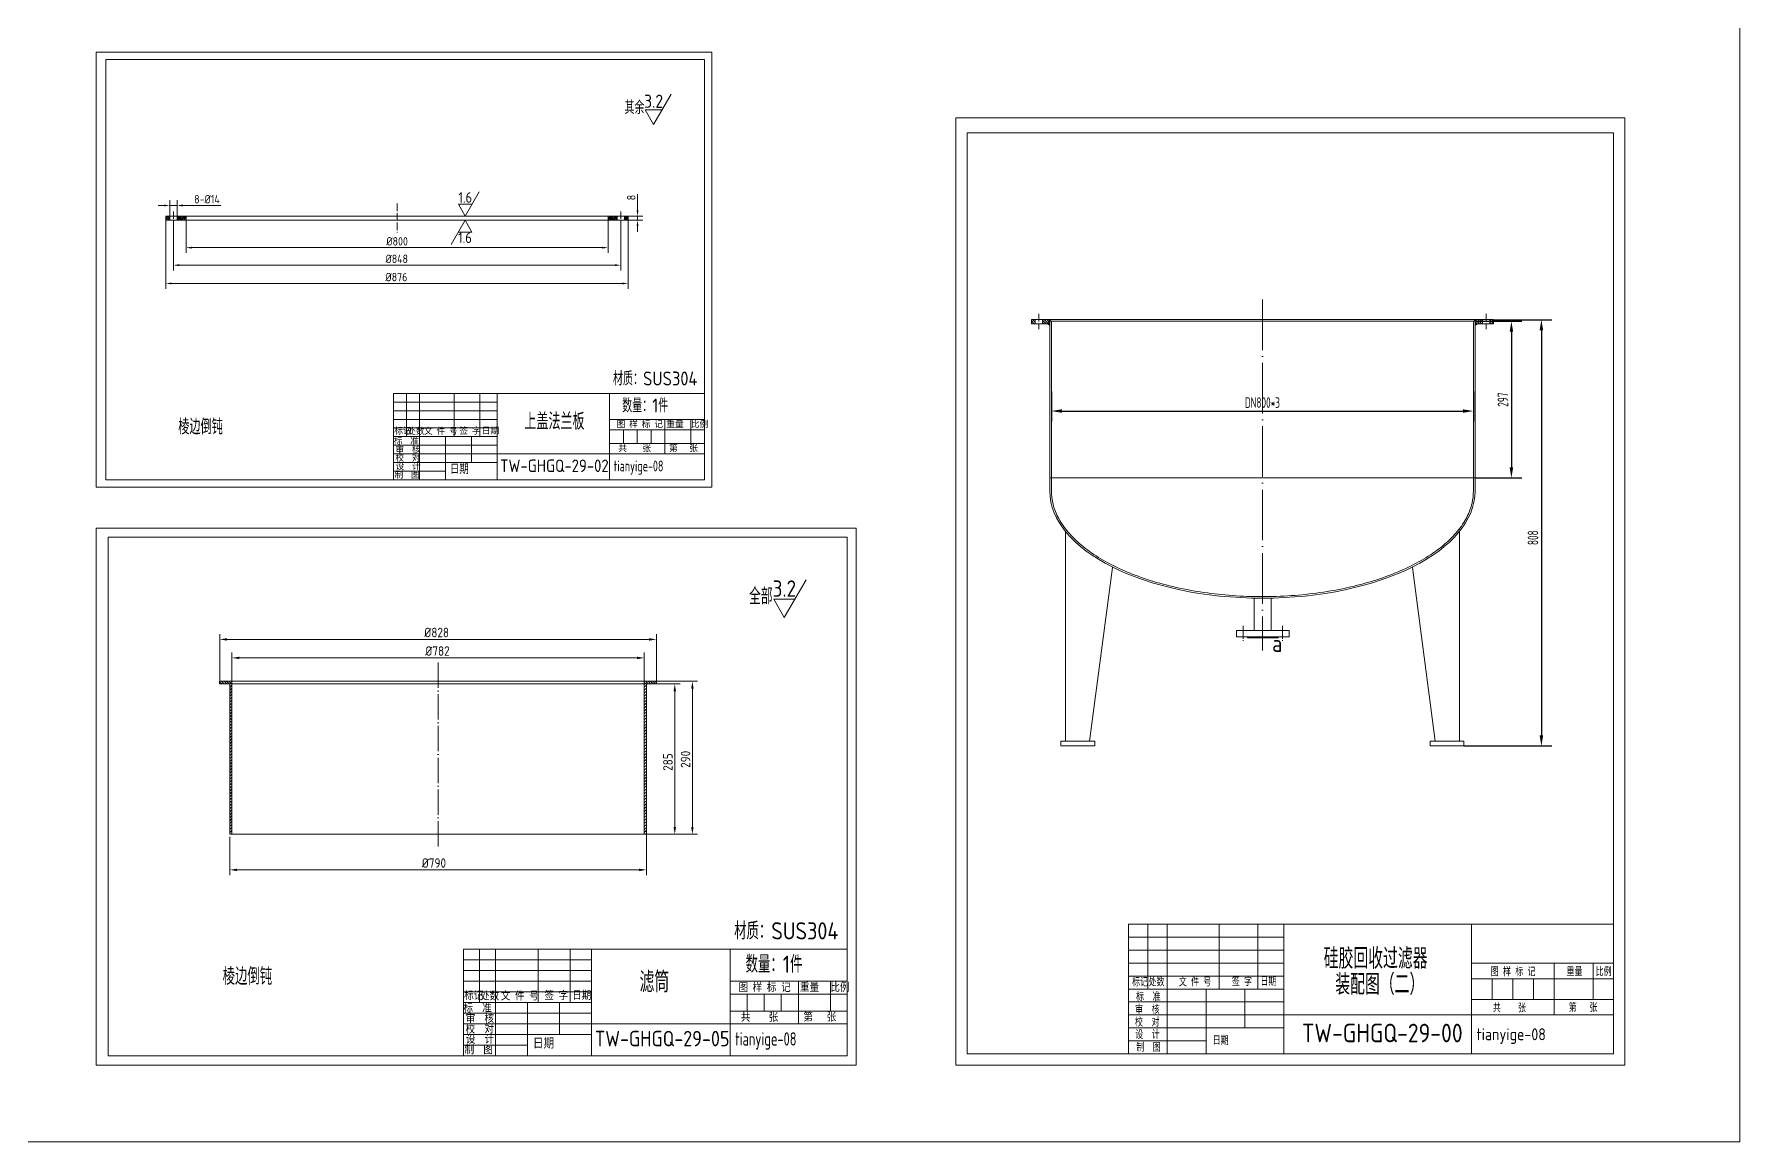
# Model space of a CAD drawing. Header units: millimetres. Extents: x 132458 to 144712, y 2543 to 6527.
# Drawn here: x 141478 to 144712, y 2543 to 4643 of the extents above; entities that cross this region are included whole.
import ezdxf

# ---------------------------------------------------------------- set-up
doc = ezdxf.new("R2010")
doc.units = ezdxf.units.MM
doc.linetypes.add('ACAD_ISO04W100', pattern=[30, 24, -3, 0, -3])
doc.linetypes.add('CENTER', pattern=[6.25, 5, -0.5, 0.25, -0.5])
doc.layers.add('中心线', color=1, linetype='CENTER')
doc.layers.add('实线', color=2, linetype='Continuous')
for name, color, linetype, lineweight in [('图框内框线', 7, 'Continuous', 18), ('文字', 7, 'Continuous', 15), ('标注', 3, 'Continuous', 13)]:
    doc.layers.add(name, color=color, linetype=linetype, lineweight=lineweight)
doc.styles.get("Standard").update_dxf_attribs({"font": 'isocp.shx', "width": 0.707, "bigfont": 'hztxt.shx'})
doc.styles.add('工程字', font='gbenor.shx', dxfattribs={"bigfont": 'gbcbig.shx'})
doc.dimstyles.new('ISO-25', dxfattribs={"dimtxt": 2.5, "dimasz": 2.5, "dimexe": 1.25, "dimexo": 0.625, "dimtad": 1, "dimdsep": 46, "dimtxsty": 'Standard', "dimcen": 2.5, "dimadec": 0, "dimazin": 0, "dimtfac": 1, "dimtmove": 0, "dimatfit": 3, "dimfxl": 1, "dimarcsym": 0})
doc.dimstyles.new('副本 (2) (2) (3) (2) (2) (3)ISO-25', dxfattribs={"dimtxt": 25, "dimasz": 25, "dimexe": 20, "dimexo": 0, "dimgap": 8, "dimtad": 1, "dimdsep": 46, "dimtxsty": 'Standard', "dimcen": 2.5, "dimadec": 0, "dimazin": 0, "dimtfac": 1, "dimtmove": 0, "dimatfit": 3, "dimfxl": 1, "dimarcsym": 0})
pattern_1 = [(135, (1701.523, -68.7513), (-2.24506403, -2.24506403), [])]

# ---------------------------------------------------------------- blocks, each defined once
blk = doc.blocks.new('*D2472')
at = {"color": 0, "linetype": 'Continuous', "lineweight": 13, "transparency": 16777216}
for p, q in [((142657.7, 3416.1), (142735.8, 3416.1)), ((142725.8, 3402.1), (142725.8, 3140.1)), ((142638.7, 3126.1), (142735.8, 3126.1))]:
    blk.add_line(p, q, dxfattribs=at)
for points in [[(142723.5, 3402.1), (142728.2, 3402.1), (142725.8, 3416.1)], [(142723.5, 3140.1), (142728.2, 3140.1), (142725.8, 3126.1)]]:
    blk.add_solid(points, dxfattribs=at)
at = {"layer": 'Defpoints', "color": 0, "linetype": 'Continuous', "lineweight": 13, "transparency": 16777216}
for p in [(142657.7, 3416.1), (142638.7, 3126.1), (142725.8, 3126.1)]:
    blk.add_point(p, dxfattribs=at)
at = {"color": 0, "linetype": 'Continuous', "lineweight": 13, "transparency": 16777216, "insert": (142712.8, 3268.3), "char_height": 18, "attachment_point": 5, "rotation": 90, "style": '工程字'}
blk.add_mtext('290', dxfattribs=at)
blk = doc.blocks.new('*D2473')
at = {"color": 0, "linetype": 'Continuous', "lineweight": 13, "transparency": 16777216}
for p, q in [((142657.7, 3411.1), (142702.4, 3411.1)), ((142692.4, 3397.1), (142692.4, 3140.1)), ((142638.7, 3126.1), (142702.4, 3126.1))]:
    blk.add_line(p, q, dxfattribs=at)
for points in [[(142690.1, 3397.1), (142694.8, 3397.1), (142692.4, 3411.1)], [(142690.1, 3140.1), (142694.8, 3140.1), (142692.4, 3126.1)]]:
    blk.add_solid(points, dxfattribs=at)
at = {"layer": 'Defpoints', "color": 0, "linetype": 'Continuous', "lineweight": 13, "transparency": 16777216}
for p in [(142657.7, 3411.1), (142638.7, 3126.1), (142692.4, 3126.1)]:
    blk.add_point(p, dxfattribs=at)
at = {"color": 0, "linetype": 'Continuous', "lineweight": 13, "transparency": 16777216, "insert": (142679.4, 3263), "char_height": 18, "attachment_point": 5, "rotation": 90, "style": '工程字'}
blk.add_mtext('285', dxfattribs=at)
blk = doc.blocks.new('*D2474')
at = {"color": 0, "linetype": 'Continuous', "lineweight": 13, "transparency": 16777216}
for p, q in [((141852.7, 3416.1), (141852.7, 3470.5)), ((141866.7, 3460.5), (142620.7, 3460.5)), ((142634.7, 3416.1), (142634.7, 3470.5))]:
    blk.add_line(p, q, dxfattribs=at)
for points in [[(141866.7, 3462.8), (141866.7, 3458.2), (141852.7, 3460.5)], [(142620.7, 3462.8), (142620.7, 3458.2), (142634.7, 3460.5)]]:
    blk.add_solid(points, dxfattribs=at)
at = {"layer": 'Defpoints', "color": 0, "linetype": 'Continuous', "lineweight": 13, "transparency": 16777216}
for p in [(142634.7, 3460.5), (141852.7, 3416.1), (142634.7, 3416.1)]:
    blk.add_point(p, dxfattribs=at)
at = {"color": 0, "linetype": 'Continuous', "lineweight": 13, "transparency": 16777216, "insert": (142242.6, 3473.5), "char_height": 18, "attachment_point": 5, "style": '工程字'}
blk.add_mtext('%%c782', dxfattribs=at)
blk = doc.blocks.new('*D2475')
at = {"color": 0, "linetype": 'Continuous', "lineweight": 13, "transparency": 16777216}
for p, q in [((141829.7, 3416.1), (141829.7, 3505.6)), ((141843.7, 3495.6), (142643.7, 3495.6)), ((142657.7, 3416.1), (142657.7, 3505.6))]:
    blk.add_line(p, q, dxfattribs=at)
for points in [[(141843.7, 3497.9), (141843.7, 3493.2), (141829.7, 3495.6)], [(142643.7, 3497.9), (142643.7, 3493.2), (142657.7, 3495.6)]]:
    blk.add_solid(points, dxfattribs=at)
at = {"layer": 'Defpoints', "color": 0, "linetype": 'Continuous', "lineweight": 13, "transparency": 16777216}
for p in [(142657.7, 3495.6), (141829.7, 3416.1), (142657.7, 3416.1)]:
    blk.add_point(p, dxfattribs=at)
at = {"color": 0, "linetype": 'Continuous', "lineweight": 13, "transparency": 16777216, "insert": (142241, 3508.6), "char_height": 18, "attachment_point": 5, "style": '工程字'}
blk.add_mtext('%%c828', dxfattribs=at)
blk = doc.blocks.new('*D2476')
at = {"color": 0, "linetype": 'Continuous', "lineweight": 13, "transparency": 16777216}
for p, q in [((141848.7, 3121.1), (141848.7, 3048.7)), ((142638.7, 3126.1), (142638.7, 3048.7)), ((141862.7, 3058.7), (142624.7, 3058.7))]:
    blk.add_line(p, q, dxfattribs=at)
for points in [[(141862.7, 3061), (141862.7, 3056.4), (141848.7, 3058.7)], [(142624.7, 3061), (142624.7, 3056.4), (142638.7, 3058.7)]]:
    blk.add_solid(points, dxfattribs=at)
at = {"layer": 'Defpoints', "color": 0, "linetype": 'Continuous', "lineweight": 13, "transparency": 16777216}
for p in [(141848.7, 3121.1), (142638.7, 3126.1), (142638.7, 3058.7)]:
    blk.add_point(p, dxfattribs=at)
at = {"color": 0, "linetype": 'Continuous', "lineweight": 13, "transparency": 16777216, "insert": (142235.9, 3071.7), "char_height": 18, "attachment_point": 5, "style": '工程字'}
blk.add_mtext('%%c790', dxfattribs=at)
blk = doc.blocks.new('*D2477')
at = {"color": 0, "linetype": 'Continuous', "lineweight": 13, "transparency": 16777216}
for p, q in [((141765.9, 4290), (141765.9, 4228.1)), ((142565.9, 4290), (142565.9, 4228.1)), ((141776.9, 4238.1), (142554.9, 4238.1))]:
    blk.add_line(p, q, dxfattribs=at)
for points in [[(141776.9, 4239.9), (141776.9, 4236.3), (141765.9, 4238.1)], [(142554.9, 4239.9), (142554.9, 4236.3), (142565.9, 4238.1)]]:
    blk.add_solid(points, dxfattribs=at)
at = {"layer": 'Defpoints', "color": 0, "linetype": 'Continuous', "lineweight": 13, "transparency": 16777216}
for p in [(141765.9, 4290), (142565.9, 4290), (142565.9, 4238.1)]:
    blk.add_point(p, dxfattribs=at)
at = {"color": 0, "linetype": 'Continuous', "lineweight": 13, "transparency": 16777216, "insert": (142166.1, 4250.1), "char_height": 16, "attachment_point": 5, "style": '工程字'}
blk.add_mtext('%%c800', dxfattribs=at)
blk = doc.blocks.new('*D2478')
at = {"color": 0, "linetype": 'Continuous', "lineweight": 13, "transparency": 16777216}
for p, q in [((141741.9, 4281.3), (141741.9, 4194.9)), ((142589.9, 4281.3), (142589.9, 4194.9)), ((142578.9, 4204.9), (141752.9, 4204.9))]:
    blk.add_line(p, q, dxfattribs=at)
for points in [[(141752.9, 4206.7), (141752.9, 4203.1), (141741.9, 4204.9)], [(142578.9, 4206.7), (142578.9, 4203.1), (142589.9, 4204.9)]]:
    blk.add_solid(points, dxfattribs=at)
at = {"layer": 'Defpoints', "color": 0, "linetype": 'Continuous', "lineweight": 13, "transparency": 16777216}
for p in [(141741.9, 4281.3), (142589.9, 4281.3), (141741.9, 4204.9)]:
    blk.add_point(p, dxfattribs=at)
at = {"color": 0, "linetype": 'Continuous', "lineweight": 13, "transparency": 16777216, "insert": (142165.4, 4216.9), "char_height": 16, "attachment_point": 5, "style": '工程字'}
blk.add_mtext('%%c848', dxfattribs=at)
blk = doc.blocks.new('*D2479')
at = {"color": 0, "linetype": 'Continuous', "lineweight": 13, "transparency": 16777216}
for p, q in [((141727.9, 4290), (141727.9, 4160.3)), ((142603.9, 4290), (142603.9, 4160.3)), ((141738.9, 4170.3), (142592.9, 4170.3))]:
    blk.add_line(p, q, dxfattribs=at)
for points in [[(141738.9, 4172.1), (141738.9, 4168.5), (141727.9, 4170.3)], [(142592.9, 4172.1), (142592.9, 4168.5), (142603.9, 4170.3)]]:
    blk.add_solid(points, dxfattribs=at)
at = {"layer": 'Defpoints', "color": 0, "linetype": 'Continuous', "lineweight": 13, "transparency": 16777216}
for p in [(141727.9, 4290), (142603.9, 4290), (142603.9, 4170.3)]:
    blk.add_point(p, dxfattribs=at)
at = {"color": 0, "linetype": 'Continuous', "lineweight": 13, "transparency": 16777216, "insert": (142164.7, 4182.3), "char_height": 16, "attachment_point": 5, "style": '工程字'}
blk.add_mtext('%%c876', dxfattribs=at)
blk = doc.blocks.new('*D2480')
at = {"color": 0, "linetype": 'Continuous', "lineweight": 13, "transparency": 16777216}
for p, q in [((141723.9, 4318), (141712.9, 4318)), ((141734.9, 4298), (141734.9, 4328)), ((141734.9, 4318), (141748.9, 4318)), ((141748.9, 4298), (141748.9, 4328)), ((141759.9, 4318), (141831.6, 4318))]:
    blk.add_line(p, q, dxfattribs=at)
for points in [[(141723.9, 4319.9), (141723.9, 4316.2), (141734.9, 4318)], [(141759.9, 4319.9), (141759.9, 4316.2), (141748.9, 4318)]]:
    blk.add_solid(points, dxfattribs=at)
at = {"layer": 'Defpoints', "color": 0, "linetype": 'Continuous', "lineweight": 13, "transparency": 16777216}
for p in [(141748.9, 4318), (141734.9, 4298), (141748.9, 4298)]:
    blk.add_point(p, dxfattribs=at)
at = {"color": 0, "linetype": 'Continuous', "lineweight": 13, "transparency": 16777216, "insert": (141805.6, 4330), "char_height": 16, "attachment_point": 5, "style": '工程字'}
blk.add_mtext('8-%%c14', dxfattribs=at)
blk = doc.blocks.new('*D2481')
at = {"color": 0, "linetype": 'Continuous', "lineweight": 13, "transparency": 16777216}
for p, q in [((142621.9, 4309), (142621.9, 4339.7)), ((142603.9, 4298), (142631.9, 4298)), ((142603.9, 4290), (142631.9, 4290)), ((142621.9, 4290), (142621.9, 4298)), ((142621.9, 4279), (142621.9, 4268))]:
    blk.add_line(p, q, dxfattribs=at)
for points in [[(142620.1, 4309), (142623.7, 4309), (142621.9, 4298)], [(142620.1, 4279), (142623.7, 4279), (142621.9, 4290)]]:
    blk.add_solid(points, dxfattribs=at)
at = {"layer": 'Defpoints', "color": 0, "linetype": 'Continuous', "lineweight": 13, "transparency": 16777216}
for p in [(142603.9, 4298), (142603.9, 4290), (142621.9, 4290)]:
    blk.add_point(p, dxfattribs=at)
at = {"color": 0, "linetype": 'Continuous', "lineweight": 13, "transparency": 16777216, "insert": (142609.9, 4333), "char_height": 16, "attachment_point": 5, "rotation": 90, "style": '工程字'}
blk.add_mtext('8', dxfattribs=at)
blk = doc.blocks.new('*D2482')
at = {"color": 0, "linetype": 'Continuous', "lineweight": -2, "transparency": 16777216}
for p, q in [((143406.4, 3965.2), (143406.4, 3908.4)), ((144206.4, 3965.2), (144206.4, 3908.4)), ((143426.4, 3928.4), (144186.4, 3928.4))]:
    blk.add_line(p, q, dxfattribs=at)
at = {"color": 0, "linetype": 'Continuous', "lineweight": 13, "transparency": 16777216}
for points in [[(143426.4, 3931.7), (143426.4, 3925.1), (143406.4, 3928.4)], [(144186.4, 3931.7), (144186.4, 3925.1), (144206.4, 3928.4)]]:
    blk.add_solid(points, dxfattribs=at)
at = {"layer": 'Defpoints', "color": 0, "linetype": 'Continuous', "lineweight": 13, "transparency": 16777216}
for p in [(143406.4, 3965.2), (144206.4, 3965.2), (144206.4, 3928.4)]:
    blk.add_point(p, dxfattribs=at)
at = {"color": 0, "linetype": 'Continuous', "lineweight": 15, "transparency": 16777216, "insert": (143806.4, 3944.4), "char_height": 20, "attachment_point": 5}
blk.add_mtext('DN800*3', dxfattribs=at)
blk = doc.blocks.new('*D2483')
at = {"color": 0, "linetype": 'Continuous', "lineweight": -2, "transparency": 16777216}
for p, q in [((144210.4, 4098.6), (144298.4, 4098.6)), ((144278.4, 4078.6), (144278.4, 3821.6)), ((144210.4, 3801.6), (144298.4, 3801.6))]:
    blk.add_line(p, q, dxfattribs=at)
at = {"color": 0, "linetype": 'Continuous', "lineweight": 13, "transparency": 16777216}
for points in [[(144275.1, 4078.6), (144281.8, 4078.6), (144278.4, 4098.6)], [(144275.1, 3821.6), (144281.8, 3821.6), (144278.4, 3801.6)]]:
    blk.add_solid(points, dxfattribs=at)
at = {"layer": 'Defpoints', "color": 0, "linetype": 'Continuous', "lineweight": 13, "transparency": 16777216}
for p in [(144210.4, 4098.6), (144210.4, 3801.6), (144278.4, 3801.6)]:
    blk.add_point(p, dxfattribs=at)
at = {"color": 0, "linetype": 'Continuous', "lineweight": 15, "transparency": 16777216, "insert": (144262.4, 3950.1), "char_height": 20, "attachment_point": 5, "rotation": 90}
blk.add_mtext('297', dxfattribs=at)
blk = doc.blocks.new('*D2484')
at = {"color": 0, "linetype": 'Continuous', "lineweight": -2, "transparency": 16777216}
for p, q in [((144244.4, 4101.6), (144355.3, 4101.6)), ((144335.3, 4081.6), (144335.3, 3313.6)), ((144188.5, 3293.6), (144355.3, 3293.6))]:
    blk.add_line(p, q, dxfattribs=at)
at = {"color": 0, "linetype": 'Continuous', "lineweight": 13, "transparency": 16777216}
for points in [[(144331.9, 4081.6), (144338.6, 4081.6), (144335.3, 4101.6)], [(144331.9, 3313.6), (144338.6, 3313.6), (144335.3, 3293.6)]]:
    blk.add_solid(points, dxfattribs=at)
at = {"layer": 'Defpoints', "color": 0, "linetype": 'Continuous', "lineweight": 13, "transparency": 16777216}
for p in [(144244.4, 4101.6), (144188.5, 3293.6), (144335.3, 3293.6)]:
    blk.add_point(p, dxfattribs=at)
at = {"color": 0, "linetype": 'Continuous', "lineweight": 15, "transparency": 16777216, "insert": (144319.3, 3688.3), "char_height": 20, "attachment_point": 5, "rotation": 90}
blk.add_mtext('808', dxfattribs=at)

msp = doc.modelspace()

# ---------------------------------------------------------------- hatches: boundary and pattern name
at = {"lineweight": 18}
h = msp.add_hatch(dxfattribs=at)
h.set_pattern_fill('LINE', color=3, scale=0.75, angle=45, style=0)
h.set_pattern_definition([(45, (5600.077, -1248.4324), (-1.683798023, 1.683798023), [])])
h.paths.add_polyline_path([(142582.899, 4298.014), (142565.899, 4298.014), (142565.899, 4290.014), (142581.899, 4290.014), (142582.899, 4290.014)])
h.paths.add_polyline_path([(142603.899, 4298.014), (142596.899, 4298.014), (142596.899, 4290.014), (142603.899, 4290.014)])
h.paths.add_polyline_path([(141765.899, 4298.014), (141748.899, 4298.014), (141748.899, 4290.014), (141765.899, 4290.014)])
h.paths.add_polyline_path([(141734.899, 4298.014), (141727.899, 4298.014), (141727.899, 4290.014), (141734.899, 4290.014)])
at = {"lineweight": 9}
h = msp.add_hatch(dxfattribs=at)
h.set_pattern_fill('LINE', color=3, angle=135, style=0)
h.set_pattern_definition(pattern_1)
h.paths.add_polyline_path([(144223.418, 4101.617), (144210.418, 4101.617), (144210.418, 4096.617), (144213.418, 4093.617), (144223.418, 4093.617)])
h.paths.add_polyline_path([(144244.418, 4101.617), (144237.418, 4101.617), (144237.418, 4093.617), (144242.418, 4093.617), (144244.418, 4093.617)])
h.paths.add_polyline_path([(143402.418, 4101.617), (143389.418, 4101.617), (143389.418, 4093.617), (143399.418, 4093.617), (143402.418, 4096.617)])
h.paths.add_polyline_path([(143375.418, 4101.617), (143368.418, 4101.617), (143368.418, 4093.617), (143375.418, 4093.617)])
at = {"lineweight": 13}
h = msp.add_hatch(color=6, dxfattribs=at)
h.paths.add_polyline_path([(143402.418, 4101.617), (143402.418, 4098.617), (143405.418, 4098.617)])
h.paths.add_polyline_path([(143403.418, 4096.617), (143402.418, 4096.617), (143399.418, 4093.617), (143403.418, 4090.617)])
h = msp.add_hatch(color=6, dxfattribs=at)
h.paths.add_polyline_path([(144210.418, 4101.617), (144210.418, 4098.617), (144207.418, 4098.617)])
h.paths.add_polyline_path([(144209.418, 4096.617), (144210.418, 4096.617), (144213.418, 4093.617), (144209.418, 4090.617)])
at = {"lineweight": 5}
h = msp.add_hatch(dxfattribs=at)
h.set_pattern_fill('LINE', color=3, angle=135, style=0)
h.set_pattern_definition(pattern_1)
h.paths.add_polyline_path([(141852.66, 3416.071), (141829.66, 3416.071), (141829.66, 3411.071), (141852.66, 3411.071)])
h.paths.add_polyline_path([(142657.66, 3416.071), (142634.66, 3416.071), (142634.66, 3411.071), (142657.66, 3411.071)])
h = msp.add_hatch(dxfattribs=at)
h.set_pattern_fill('LINE', color=3, scale=1.25, angle=45, style=0)
h.set_pattern_definition([(45, (1701.523, -68.7513), (-2.80633004, 2.80633004), [])])
h.paths.add_polyline_path([(141852.66, 3411.071), (141848.66, 3411.071), (141848.66, 3126.071), (141852.66, 3126.071)])
h.paths.add_polyline_path([(142638.66, 3411.071), (142634.66, 3411.071), (142634.66, 3126.071), (142638.66, 3126.071)])

# ---------------------------------------------------------------- linework, layer by layer
at = {"lineweight": 13}
for p, q in [((144711.563, 6187.359), (144711.563, 2543.096)), ((143399.418, 4093.617), (143403.418, 4090.617)), ((143402.418, 4101.617), (143405.418, 4098.617)), ((143402.418, 4096.617), (143403.418, 4096.617)), ((144210.418, 4101.617), (144207.418, 4098.617)), ((144210.418, 4096.617), (144209.418, 4096.617)), ((144213.418, 4093.617), (144209.418, 4090.617)), ((143778.238, 3500.617), (143778.238, 3498.617)), ((143778.238, 3498.617), (143836.238, 3498.617)), ((143836.238, 3500.617), (143836.238, 3498.617)), ((144711.563, 2543.096), (137355.39, 2543.096))]:
    msp.add_line(p, q, dxfattribs=at)
at = {"color": 7, "lineweight": 13}
for p, q in [((142636.104, 4499.316), (142652.211, 4471.418)), ((142282.367, 4320.269), (142295.216, 4298.014)), ((142307.815, 4267.76), (142294.967, 4290.014)), ((142257.629, 3879.919), (142257.629, 3798)), ((142159.327, 3814.384), (142257.629, 3814.384)), ((142880.224, 3571.744), (142900.109, 3537.303)), ((142412.971, 2807.057), (142412.971, 2705.923)), ((142291.611, 2726.149), (142412.971, 2726.149))]:
    msp.add_line(p, q, dxfattribs=at)
at = {"color": 1, "linetype": 'ACAD_ISO04W100', "lineweight": 13, "ltscale": 0.6}
for p, q in [((141741.899, 4306.849), (141741.899, 4281.343)), ((142165.899, 4321.788), (142165.899, 4266.764)), ((142589.899, 4306.849), (142589.899, 4281.343)), ((143382.418, 4112.382), (143382.418, 4083.592)), ((144230.418, 4112.382), (144230.418, 4083.592))]:
    msp.add_line(p, q, dxfattribs=at)
at = {"lineweight": 18}
for p, q in [((141727.899, 4290.014), (141727.899, 4298.014)), ((141727.899, 4298.014), (142603.899, 4298.014)), ((141727.899, 4290.014), (142603.899, 4290.014)), ((141765.899, 4290.014), (141765.899, 4298.014)), ((142565.899, 4290.014), (142565.899, 4298.014)), ((142603.899, 4290.014), (142603.899, 4298.014)), ((143368.418, 4101.617), (143368.418, 4093.617)), ((143368.418, 4101.617), (144244.418, 4101.617)), ((143368.418, 4093.617), (143399.418, 4093.617)), ((143399.418, 4093.617), (143402.418, 4096.617)), ((143402.418, 4101.617), (143402.418, 4096.617)), ((143402.418, 4098.617), (144210.418, 4098.617)), ((143403.418, 4098.617), (143403.418, 3776.617)), ((143406.418, 4098.617), (143406.418, 3776.617)), ((144206.418, 4098.617), (144206.418, 3776.617)), ((144209.418, 4098.617), (144209.418, 3776.617)), ((144210.418, 4101.617), (144210.418, 4096.617)), ((144213.418, 4093.617), (144210.418, 4096.617)), ((144244.418, 4093.617), (144213.418, 4093.617)), ((144244.418, 4101.617), (144244.418, 4093.617)), ((143403.418, 3801.617), (144209.418, 3801.617)), ((143757.238, 3512.617), (143757.238, 3500.617)), ((143757.238, 3512.617), (143857.238, 3512.617)), ((143757.238, 3500.617), (143857.238, 3500.617)), ((143857.238, 3512.617), (143857.238, 3500.617)), ((141829.66, 3416.071), (141829.66, 3411.071)), ((141829.66, 3416.071), (142657.66, 3416.071)), ((141829.66, 3416.071), (141852.66, 3416.071)), ((141829.66, 3411.071), (142657.66, 3411.071)), ((141848.66, 3411.071), (141848.66, 3126.071)), ((141852.66, 3416.071), (141852.66, 3126.071)), ((142634.66, 3416.071), (142634.66, 3126.071)), ((142638.66, 3411.071), (142638.66, 3126.071)), ((142657.66, 3416.071), (142657.66, 3411.071)), ((142638.66, 3126.071), (141848.66, 3126.071))]:
    msp.add_line(p, q, dxfattribs=at)
at = {"linetype": 'Continuous', "lineweight": 18}
for p, q in [((141734.899, 4298.014), (141734.899, 4290.014)), ((141748.899, 4298.014), (141748.899, 4290.014)), ((142582.899, 4298.014), (142582.899, 4290.014)), ((142596.899, 4298.014), (142596.899, 4290.014)), ((143375.418, 4101.617), (143375.418, 4093.617)), ((143389.418, 4101.617), (143389.418, 4093.617)), ((144223.418, 4101.617), (144223.418, 4093.617)), ((144237.418, 4101.617), (144237.418, 4093.617)), ((143790.881, 3573.768), (143790.881, 3512.617)), ((143822.881, 3573.786), (143822.881, 3512.617))]:
    msp.add_line(p, q, dxfattribs=at)
at = {"color": 1, "linetype": 'ACAD_ISO04W100', "lineweight": 13, "ltscale": 4}
msp.add_line((143806.418, 4139.663), (143806.418, 3474.301), dxfattribs=at)
at = {"color": 7, "linetype": 'Continuous', "lineweight": 18}
for p, q in [((143432.942, 3699.348), (143432.942, 3302.863)), ((144179.894, 3699.348), (144179.894, 3302.863)), ((143478.783, 3302.863), (143522.165, 3631.717)), ((144134.053, 3302.863), (144090.671, 3631.717)), ((143424.376, 3302.863), (143488.46, 3302.863)), ((143424.376, 3302.863), (143424.376, 3293.617)), ((143488.46, 3302.863), (143488.46, 3293.617)), ((144124.376, 3302.863), (144124.376, 3293.617)), ((144188.46, 3302.863), (144124.376, 3302.863)), ((144188.46, 3302.863), (144188.46, 3293.617)), ((143424.376, 3293.617), (143488.46, 3293.617)), ((144188.46, 3293.617), (144124.376, 3293.617))]:
    msp.add_line(p, q, dxfattribs=at)
at = {"color": 1, "linetype": 'ACAD_ISO04W100', "lineweight": 13, "ltscale": 2}
msp.add_line((142243.66, 3451.634), (142243.66, 3091.905), dxfattribs=at)
at = {"lineweight": 18}
msp.add_ellipse((143806.418, 3776.617), major_axis=(-403, 0), ratio=0.50372208, start_param=0, end_param=3.14159265, dxfattribs=at)
msp.add_open_spline([(144206.418, 3776.617), (144206.418, 3768.978), (144205.534, 3761.339), (144201.668, 3744.71), (144198.323, 3735.734), (144189.162, 3718.03), (144183.345, 3709.304), (144169.319, 3692.282), (144161.109, 3683.987), (144142.443, 3668.011), (144131.987, 3660.329), (144109.028, 3645.747), (144096.525, 3638.846), (144069.715, 3625.97), (144055.409, 3619.995), (144025.275, 3609.093), (144009.446, 3604.167), (143976.575, 3595.463), (143959.532, 3591.686), (143924.565, 3585.356), (143906.641, 3582.803), (143870.26, 3578.973), (143851.803, 3577.696), (143814.714, 3576.443), (143796.083, 3576.467), (143759.008, 3577.815), (143740.564, 3579.139), (143704.222, 3583.062), (143686.324, 3585.661), (143651.422, 3592.08), (143634.418, 3595.901), (143601.636, 3604.688), (143585.857, 3609.655), (143555.834, 3620.633), (143541.589, 3626.644), (143514.912, 3639.587), (143502.48, 3646.52), (143479.67, 3661.158), (143469.292, 3668.865), (143450.79, 3684.886), (143442.666, 3693.2), (143428.815, 3710.253), (143423.087, 3718.992), (143414.106, 3736.714), (143410.852, 3745.696), (143407.227, 3762.001), (143406.418, 3769.309), (143406.418, 3776.617)], degree=3, knots=[0, 0, 0, 0, 0.11687061, 0.11687061, 0.25558103, 0.25558103, 0.39429145, 0.39429145, 0.53300187, 0.53300187, 0.67171229, 0.67171229, 0.81042271, 0.81042271, 0.94913313, 0.94913313, 1.08784354, 1.08784354, 1.22655396, 1.22655396, 1.36526438, 1.36526438, 1.5039748, 1.5039748, 1.64268522, 1.64268522, 1.78139564, 1.78139564, 1.92010606, 1.92010606, 2.05881648, 2.05881648, 2.1975269, 2.1975269, 2.33623731, 2.33623731, 2.47494773, 2.47494773, 2.61365815, 2.61365815, 2.75236857, 2.75236857, 2.89107899, 2.89107899, 3.02978941, 3.02978941, 3.14159265, 3.14159265, 3.14159265, 3.14159265], dxfattribs=at)
at = {"layer": '中心线', "color": 1, "lineweight": 13, "ltscale": 5}
for p, q in [((143769.738, 3521.373), (143769.738, 3492.855)), ((143844.738, 3521.373), (143844.738, 3492.855))]:
    msp.add_line(p, q, dxfattribs=at)
at = {"layer": '图框内框线'}
for p, q in [((143225.201, 4484.4), (143225.201, 2688.786)), ((144493.446, 4484.4), (143225.201, 4484.4)), ((144493.446, 2688.786), (144493.446, 4484.4)), ((143246.552, 4455.967), (143246.552, 2710.137)), ((144472.096, 4455.967), (143246.552, 4455.967)), ((144472.096, 2710.137), (144472.096, 4455.967)), ((143225.201, 2688.786), (144493.446, 2688.786)), ((143246.552, 2710.137), (144472.096, 2710.137))]:
    msp.add_line(p, q, dxfattribs=at)
at = {"layer": '实线', "color": 7, "linetype": 'Continuous', "lineweight": 13}
for p, q in [((141595.379, 4608.639), (141595.379, 3784.119)), ((142762.754, 4608.639), (141595.379, 4608.639)), ((141613.864, 4594.758), (141613.864, 3798)), ((142748.874, 4594.758), (141613.864, 4594.758)), ((142748.874, 3798), (142748.874, 4594.758)), ((142762.754, 3784.119), (142762.754, 4608.639)), ((141595.379, 3784.119), (142762.754, 3784.119)), ((141613.864, 3798), (142748.874, 3798)), ((143036.583, 3706.711), (141595.379, 3706.711)), ((141595.379, 3706.711), (141595.379, 2688.786)), ((143019.446, 3689.574), (141618.2, 3689.574)), ((141618.2, 3689.574), (141618.2, 2705.923)), ((143019.446, 2705.923), (143019.446, 3689.574)), ((143036.583, 2688.786), (143036.583, 3706.711)), ((141595.379, 2688.786), (143036.583, 2688.786)), ((141618.2, 2705.923), (143019.446, 2705.923))]:
    msp.add_line(p, q, dxfattribs=at)
at = {"layer": '实线', "color": 7, "lineweight": 13}
for p, q in [((142159.327, 3961.837), (142159.327, 3798)), ((142159.327, 3961.837), (142748.874, 3961.837)), ((142159.327, 3945.453), (142355.931, 3945.453)), ((142183.902, 3961.837), (142183.902, 3879.919)), ((142208.478, 3961.837), (142208.478, 3798)), ((142274.013, 3961.837), (142274.013, 3879.919)), ((142323.164, 3961.837), (142323.164, 3879.919)), ((142355.931, 3961.837), (142355.931, 3798)), ((142568.919, 3961.837), (142568.919, 3798)), ((142159.327, 3929.07), (142355.931, 3929.07)), ((142159.327, 3912.686), (142355.931, 3912.686)), ((142159.327, 3896.302), (142355.931, 3896.302)), ((142568.919, 3912.686), (142748.874, 3912.686)), ((142568.919, 3893.025), (142748.874, 3893.025)), ((142595.133, 3893.025), (142595.133, 3866.812)), ((142621.347, 3893.025), (142621.347, 3866.812)), ((142647.561, 3893.025), (142647.561, 3866.812)), ((142673.775, 3912.686), (142673.775, 3847.151)), ((142722.926, 3912.686), (142722.926, 3866.812)), ((142159.327, 3879.919), (142355.931, 3879.919)), ((142159.327, 3863.535), (142355.931, 3863.535)), ((142306.78, 3879.919), (142306.78, 3830.767)), ((142568.919, 3866.812), (142748.874, 3866.812)), ((142159.327, 3847.151), (142748.874, 3847.151)), ((142159.327, 3830.767), (142355.931, 3830.767)), ((142291.611, 2908.191), (143019.446, 2908.191)), ((142291.611, 2908.191), (142291.611, 2705.923)), ((142291.611, 2887.964), (142534.332, 2887.964)), ((142321.951, 2908.191), (142321.951, 2807.057)), ((142352.291, 2908.191), (142352.291, 2705.923)), ((142433.198, 2908.191), (142433.198, 2807.057)), ((142493.879, 2908.191), (142493.879, 2807.057)), ((142534.332, 2908.191), (142534.332, 2705.923)), ((142797.281, 2908.191), (142797.281, 2705.923)), ((142291.611, 2867.737), (142534.332, 2867.737)), ((142291.611, 2847.51), (142534.332, 2847.51)), ((142797.281, 2847.51), (143019.446, 2847.51)), ((142926.732, 2847.51), (142926.732, 2766.603)), ((142987.412, 2847.51), (142987.412, 2790.875)), ((142291.611, 2827.283), (142534.332, 2827.283)), ((142797.281, 2823.238), (143019.446, 2823.238)), ((142829.643, 2823.238), (142829.643, 2790.875)), ((142862.006, 2823.238), (142862.006, 2790.875)), ((142894.369, 2823.238), (142894.369, 2790.875)), ((142291.611, 2807.057), (142534.332, 2807.057)), ((142291.611, 2786.83), (142534.332, 2786.83)), ((142473.652, 2807.057), (142473.652, 2746.376)), ((142797.281, 2790.875), (143019.446, 2790.875)), ((142291.611, 2766.603), (143019.446, 2766.603)), ((142291.611, 2746.376), (142534.332, 2746.376))]:
    msp.add_line(p, q, dxfattribs=at)
at = {"layer": '文字'}
for p, q in [((143552.508, 2955.467), (143552.508, 2710.137)), ((143552.508, 2955.467), (144472.096, 2955.467)), ((143589.307, 2955.467), (143589.307, 2832.802)), ((143626.107, 2955.467), (143626.107, 2710.137)), ((143724.239, 2955.467), (143724.239, 2832.802)), ((143797.838, 2955.467), (143797.838, 2832.802)), ((143846.904, 2955.467), (143846.904, 2710.137)), ((144202.632, 2955.467), (144202.632, 2710.137)), ((143552.508, 2930.934), (143846.904, 2930.934)), ((143552.508, 2906.401), (143846.904, 2906.401)), ((143552.508, 2881.868), (143846.904, 2881.868)), ((144202.632, 2881.868), (144472.096, 2881.868)), ((144359.643, 2881.868), (144359.643, 2783.736)), ((144433.242, 2881.868), (144433.242, 2813.175)), ((143552.508, 2857.335), (143846.904, 2857.335)), ((144202.632, 2852.428), (144472.096, 2852.428)), ((144241.884, 2852.428), (144241.884, 2813.175)), ((144281.137, 2852.428), (144281.137, 2813.175)), ((144320.39, 2852.428), (144320.39, 2813.175)), ((143552.508, 2832.802), (143846.904, 2832.802)), ((143699.706, 2832.802), (143699.706, 2710.137)), ((143773.305, 2832.802), (143773.305, 2759.203)), ((143552.508, 2808.269), (143846.904, 2808.269)), ((143552.508, 2783.736), (144202.632, 2783.736)), ((144202.632, 2813.175), (144472.096, 2813.175)), ((144202.632, 2783.736), (144472.096, 2783.736)), ((143552.508, 2759.203), (143846.904, 2759.203)), ((143552.508, 2734.67), (143699.706, 2734.67))]:
    msp.add_line(p, q, dxfattribs=at)
at = {"layer": '标注', "color": 7, "linetype": 'Continuous', "lineweight": 13}
for p, q in [((142652.211, 4471.418), (142685.5, 4529.076)), ((142668.318, 4499.316), (142636.104, 4499.316)), ((142295.216, 4298.014), (142321.771, 4344.009)), ((142308.064, 4320.269), (142282.367, 4320.269)), ((142294.967, 4290.014), (142268.411, 4244.019)), ((142282.118, 4267.76), (142307.815, 4267.76)), ((142900.109, 3537.303), (142941.207, 3608.485)), ((142919.994, 3571.744), (142880.224, 3571.744))]:
    msp.add_line(p, q, dxfattribs=at)

# ---------------------------------------------------------------- texts
at = {"layer": '实线', "color": 7, "lineweight": 15, "style": '工程字'}
for s, height, p in [('材质：SUS304', 26.3933, (142575.188, 3976.906)), ('数量：1件', 26.3933, (142592.776, 3925.724)), ('棱边倒钝', 29.3259, (141751.203, 3884.082)), ('上盖法兰板', 31.6719, (142407.293, 3893.023)), ('TW-GHGQ-29-02', 23.75396, (142361.335, 3812.786)), ('材质：SUS304', 32.5843, (142805.02, 2926.794)), ('数量：1件', 32.5843, (142826.733, 2863.606)), ('棱边倒钝', 32.5843, (141835.344, 2840.628)), ('滤筒', 39.1012, (142625.589, 2826.574)), ('TW-GHGQ-29-05', 29.32587, (142541.004, 2724.177))]:
    msp.add_text(s, height=height, dxfattribs=at).set_placement(p)
at = {"layer": '实线', "color": 7, "lineweight": 13}
for s, height, p in [('标记', 12.2878, (142160.58, 3883.91)), ('处数', 12.2878, (142184.826, 3883.394)), ('文 件 号', 12.2878, (142216.806, 3883.379)), ('签 字', 12.2878, (142283.91, 3883.98)), ('日期', 12.2878, (142326.437, 3884.208)), (' 图 样 标 记', 12.2878, (142574.865, 3896.318)), ('重量', 12.2878, (142676.239, 3896.66)), ('比例', 12.2878, (142722.826, 3896.507)), (' 标  准', 12.2878, (142152.418, 3864.672)), ('审  核', 12.2878, (142162.945, 3848.55)), ('共    张', 12.2878, (142585.347, 3850.636)), ('第   张', 12.2878, (142681.357, 3851.043)), ('校  对', 12.2878, (142162.757, 3832.501)), ('设  计', 12.2878, (142163.099, 3816.826)), ('日期', 16.3837, (142266.005, 3809.355)), (' 制  图', 12.2878, (142154.212, 3800.629)), ('标记', 15.1701, (142293.158, 2811.984)), ('处数', 15.1701, (142323.091, 2811.347)), ('文 件 号', 15.1701, (142362.573, 2811.328)), ('签 字', 15.1701, (142445.417, 2812.071)), ('日期', 15.1701, (142497.92, 2812.352)), (' 图 样 标 记', 15.1701, (142804.621, 2827.303)), ('重量', 15.1701, (142929.774, 2827.725)), ('比例', 15.1701, (142987.288, 2827.536)), (' 标  准', 15.1701, (142283.082, 2788.234)), ('审  核', 15.1701, (142296.078, 2768.33)), ('共    张', 15.1701, (142817.562, 2770.906)), ('第   张', 15.1701, (142936.092, 2771.407)), ('校  对', 15.1701, (142295.845, 2748.516)), (' 制  图', 15.1701, (142285.296, 2709.169)), ('设  计', 15.1701, (142296.268, 2729.165)), ('日期', 20.2268, (142423.312, 2719.941))]:
    msp.add_text(s, height=height, dxfattribs=at).set_placement(p)
at = {"layer": '实线', "color": 7, "lineweight": 13, "width": 0.75}
for height, p in [(20.47963, (142576.573, 3813.982)), (25.28349, (142806.729, 2725.654))]:
    msp.add_text('tianyige-08', height=height, dxfattribs=at).set_placement(p)
at = {"layer": '实线', "color": 7, "lineweight": 13, "attachment_point": 5, "style": '工程字'}
for s, insert, char_height in [('3.2', (142652.266, 4515.635), 25.0923), ('其余', (142616.084, 4503.9), 25.0923), ('1.6', (142295.26, 4333.288), 20.0167), ('1.6', (142294.684, 4256.967), 20.0167), ('全部', (142855.508, 3577.403), 30.9781), ('3.2', (142900.178, 3591.892), 30.9781)]:
    msp.add_mtext(s, dxfattribs=dict(at, insert=insert, char_height=char_height))
at = {"layer": '文字', "style": '工程字'}
for s, height, p in [('a', 31.972, (143824.895, 3471.75)), ('硅胶回收过滤器', 39.0588, (143922.666, 2871.14)), ('标记', 15.0462, (143559.44, 2837.882)), ('处数', 15.0462, (143590.69, 2838.005)), ('文 件 号', 15.0462, (143647.931, 2837.983)), ('签 字', 15.0462, (143748.412, 2838.884)), ('日期', 15.0462, (143802.74, 2839.224)), ('装配图（二）', 39.0588, (143944.611, 2822.074)), (' 图 样 标 记', 15.0462, (144231.169, 2857.358)), ('重量', 15.0462, (144382.966, 2857.87)), ('比例', 15.0462, (144438.182, 2857.641)), (' 标  准', 15.0462, (143558.711, 2809.972)), ('审  核', 15.0462, (143565.121, 2785.831)), ('共    张', 15.0462, (144243.23, 2788.955)), ('第   张', 15.0462, (144386.994, 2789.563)), ('校  对', 15.0462, (143564.838, 2761.798)), ('设  计', 15.0462, (143565.352, 2738.327)), ('TW-GHGQ-29-00', 35.15293, (143881.426, 2731.922)), ('tianyige-08', 22.5693, (144212.356, 2735.758)), (' 制  图', 15.0462, (143559.126, 2714.074)), ('日期', 15.0462, (143712.248, 2727.14))]:
    msp.add_text(s, height=height, dxfattribs=at).set_placement(p)

# ---------------------------------------------------------------- dimensions: what is measured, and where the dimension line sits
at = {"color": 6, "linetype": 'Continuous', "lineweight": 13}
for base, p1, p2, text, override, picture, middle in [((141748.899, 4318.018), (141734.899, 4298.014), (141748.899, 4298.014), '8-%%c<>', {"dimtxt": 16, "dimasz": 11, "dimexe": 10, "dimexo": 0, "dimgap": 4, "dimtxsty": '工程字', "dimlwd": 13, "dimlwe": 13}, '*D2480', (141805.649, 4318.018)), ((142603.899, 4170.293), (141727.899, 4290.014), (142603.899, 4290.014), '%%c<>', {"dimtxt": 16, "dimasz": 11, "dimexe": 10, "dimexo": 0, "dimgap": 4, "dimtxsty": '工程字', "dimlwd": 13, "dimlwe": 13}, '*D2479', (142164.711, 4170.293)), ((141741.899, 4204.907), (142589.899, 4281.343), (141741.899, 4281.343), '%%c<>', {"dimtxt": 16, "dimasz": 11, "dimexe": 10, "dimexo": 0, "dimgap": 4, "dimtxsty": '工程字', "dimlwd": 13, "dimlwe": 13}, '*D2478', (142165.418, 4204.907)), ((142565.899, 4238.108), (141765.899, 4290.014), (142565.899, 4290.014), '%%c<>', {"dimtxt": 16, "dimasz": 11, "dimexe": 10, "dimexo": 0, "dimgap": 4, "dimtxsty": '工程字', "dimlwd": 13, "dimlwe": 13}, '*D2477', (142166.125, 4238.108)), ((142657.66, 3495.581), (141829.66, 3416.071), (142657.66, 3416.071), '%%c<>', {"dimtxt": 18, "dimasz": 14, "dimexe": 10, "dimexo": 0, "dimgap": 4, "dimtxsty": '工程字', "dimlwd": 13, "dimlwe": 13}, '*D2475', (142241.006, 3495.581)), ((142634.66, 3460.487), (141852.66, 3416.071), (142634.66, 3416.071), '%%c<>', {"dimtxt": 18, "dimasz": 14, "dimexe": 10, "dimexo": 0, "dimgap": 4, "dimtxsty": '工程字', "dimlwd": 13, "dimlwe": 13}, '*D2474', (142242.628, 3460.487)), ((142638.66, 3058.711), (141848.66, 3121.071), (142638.66, 3126.071), '%%c<>', {"dimtxt": 18, "dimasz": 14, "dimexe": 10, "dimexo": 0, "dimgap": 4, "dimtxsty": '工程字', "dimlwd": 13, "dimlwe": 13}, '*D2476', (142235.913, 3058.711))]:
    dim = msp.add_linear_dim(base=base, p1=p1, p2=p2, text=text, dimstyle='ISO-25', override=override, dxfattribs=at)
    dim.commit()
    dim.dimension.update_dxf_attribs({"geometry": picture, "text_midpoint": middle, "dimtype": 160})
for base, p1, p2, override, picture, middle in [((142621.905, 4290.014), (142603.899, 4298.014), (142603.899, 4290.014), {"dimtxt": 16, "dimasz": 11, "dimexe": 10, "dimexo": 0, "dimgap": 4, "dimtxsty": '工程字', "dimlwd": 13, "dimlwe": 13}, '*D2481', (142621.905, 4333.014)), ((142725.848, 3126.071), (142657.66, 3416.071), (142638.66, 3126.071), {"dimtxt": 18, "dimasz": 14, "dimexe": 10, "dimexo": 0, "dimgap": 4, "dimtxsty": '工程字', "dimlwd": 13, "dimlwe": 13}, '*D2472', (142725.848, 3268.303)), ((142692.426, 3126.071), (142657.66, 3411.071), (142638.66, 3126.071), {"dimtxt": 18, "dimasz": 14, "dimexe": 10, "dimexo": 0, "dimgap": 4, "dimtxsty": '工程字', "dimlwd": 13, "dimlwe": 13}, '*D2473', (142692.426, 3263.017))]:
    dim = msp.add_linear_dim(base=base, p1=p1, p2=p2, angle=90, dimstyle='ISO-25', override=override, dxfattribs=at)
    dim.commit()
    dim.dimension.update_dxf_attribs({"geometry": picture, "text_midpoint": middle, "dimtype": 160})
at = {"color": 6, "linetype": 'Continuous', "lineweight": 15}
dim = msp.add_linear_dim(base=(144335.277, 3293.617), p1=(144244.418, 4101.617), p2=(144188.46, 3293.617), angle=90, dimstyle='副本 (2) (2) (3) (2) (2) (3)ISO-25', override={"dimtxt": 20, "dimasz": 20, "dimgap": 6}, dxfattribs=at)
dim.commit()
dim.dimension.update_dxf_attribs({"geometry": '*D2484', "text_midpoint": (144335.277, 3688.293), "dimtype": 160})
dim = msp.add_linear_dim(base=(144278.439, 3801.617), p1=(144210.418, 4098.617), p2=(144210.418, 3801.617), angle=90, dimstyle='副本 (2) (2) (3) (2) (2) (3)ISO-25', override={"dimtxt": 20, "dimasz": 20, "dimgap": 6}, dxfattribs=at)
dim.commit()
dim.dimension.update_dxf_attribs({"geometry": '*D2483', "text_midpoint": (144262.439, 3950.117)})
dim = msp.add_linear_dim(base=(144206.418, 3928.393), p1=(143406.418, 3965.216), p2=(144206.418, 3965.216), text='DN<>*3', dimstyle='副本 (2) (2) (3) (2) (2) (3)ISO-25', override={"dimtxt": 20, "dimasz": 20, "dimgap": 6}, dxfattribs=at)
dim.commit()
dim.dimension.update_dxf_attribs({"geometry": '*D2482', "text_midpoint": (143806.418, 3928.393), "dimtype": 160})

doc.saveas('drawing.dxf')
